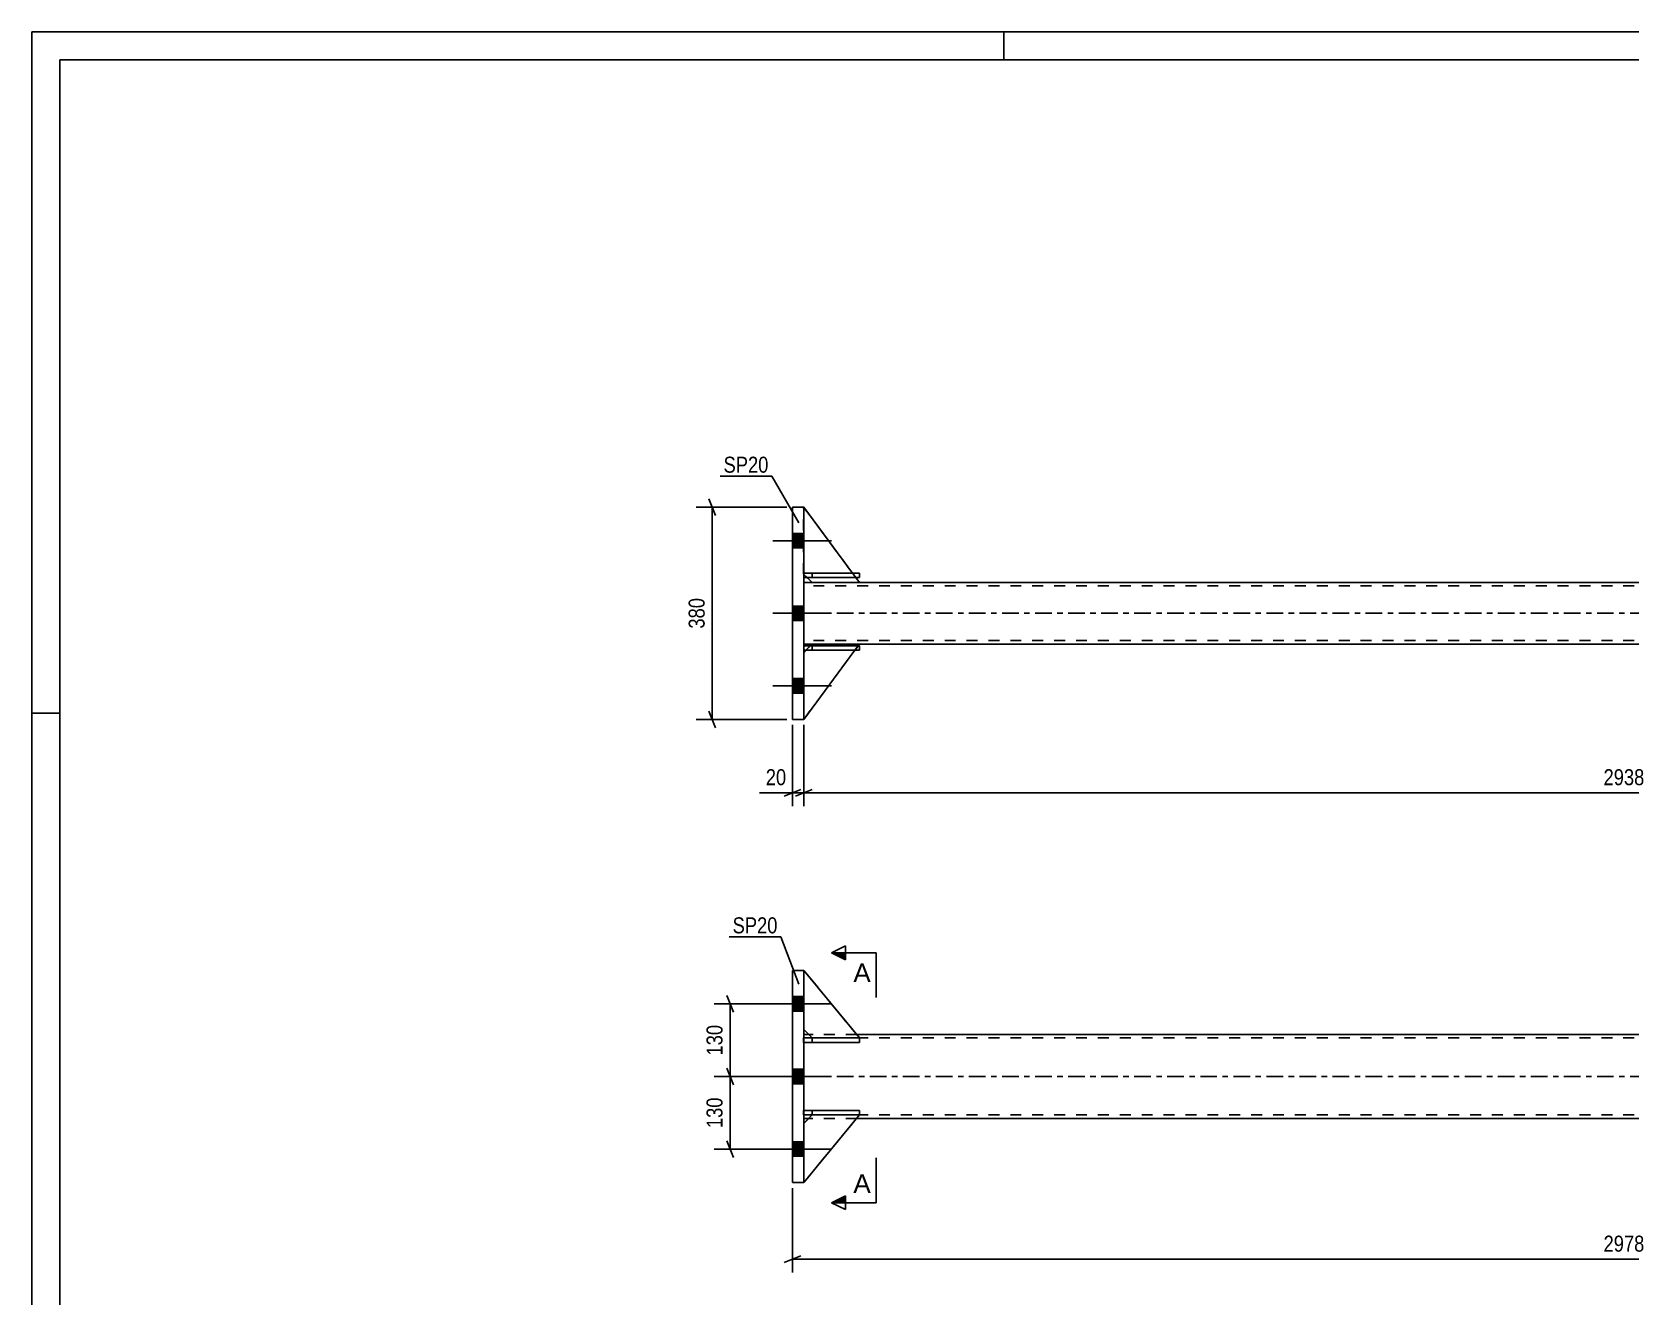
# Model space of a CAD drawing. Header units: millimetres. Extents: x 0 to 594, y 0 to 420.
# Drawn here: x 0 to 286.2, y 193.6 to 420 of the extents above; entities that cross this region are included whole.
import ezdxf

# ---------------------------------------------------------------- set-up
doc = ezdxf.new("R2010")
doc.units = ezdxf.units.MM
doc.linetypes.add('DXK_LINE_DOT2', pattern=[3.9198, 1.9599, -1.9599])
doc.linetypes.add('DXK_LINE_DOT3', pattern=[5.9187, 2.979, -0.9799, 0.9799, -0.9799])
doc.styles.add('Arial', font='ARIAL.TTF', dxfattribs={"height": 0.2})
doc.styles.add('Arial Narrow', font='ARIALN.TTF', dxfattribs={"height": 0.2})

# ---------------------------------------------------------------- blocks, each defined once
blk = doc.blocks.new('Unknown-580568863-1163')
at = {"color": 5, "linetype": 'Continuous'}
for p, q in [((594, 420), (0, 420)), ((0, 420), (0, 0)), ((174, 415), (174, 420)), ((589, 415), (5, 415)), ((5, 415), (5, 5)), ((5, 298), (0, 298))]:
    blk.add_line(p, q, dxfattribs=at)
blk = doc.blocks.new('Part-580568863-1848 - 1836')
at = {"color": 2, "linetype": 'Continuous'}
for p, q in [((138.19, 239.86), (148.18, 239.86)), ((138.19, 239.86), (138.19, 239.86)), ((138.19, 239.86), (138.19, 239.06)), ((148.18, 239.06), (138.19, 239.06)), ((138.19, 239.06), (138.19, 239.06)), ((148.18, 239.06), (148.18, 239.86))]:
    blk.add_line(p, q, dxfattribs=at)
at = {"color": 7, "linetype": 'DXK_LINE_DOT2'}
for p, q in [((138.19, 239.06), (138.19, 239.86)), ((139.68, 239.86), (138.19, 239.86)), ((139.68, 239.06), (138.19, 239.06)), ((148.18, 239.86), (139.68, 239.86)), ((139.68, 239.86), (139.68, 239.06)), ((139.68, 239.06), (148.18, 239.06))]:
    blk.add_line(p, q, dxfattribs=at)
blk = doc.blocks.new('Part-580568863-1904 - 1836')
at = {"color": 2, "linetype": 'Continuous'}
for p, q in [((148.19, 239.87), (138.19, 251.96)), ((139.69, 239.87), (138.19, 241.37)), ((139.69, 239.87), (139.69, 239.87)), ((139.69, 239.87), (148.19, 239.87)), ((148.19, 239.87), (148.19, 239.87))]:
    blk.add_line(p, q, dxfattribs=at)
at = {"color": 7, "linetype": 'DXK_LINE_DOT2'}
for p, q in [((138.19, 241.37), (138.19, 251.96)), ((138.19, 251.96), (148.19, 239.87)), ((139.69, 239.87), (138.19, 241.37)), ((148.19, 239.87), (139.69, 239.87))]:
    blk.add_line(p, q, dxfattribs=at)
blk = doc.blocks.new('Bolt-580568863-1841 - 1836')
at = {"linetype": 'Continuous'}
for points in [[(136.19, 247.26), (136.19, 244.66), (138.19, 244.66), (138.19, 247.26)], [(136.19, 247.26), (136.19, 244.66), (138.19, 244.66), (138.19, 247.26)], [(136.19, 247.26), (136.19, 244.66), (138.19, 244.66), (138.19, 247.26)], [(136.19, 234.26), (136.19, 231.66), (138.19, 231.66), (138.19, 234.26)], [(136.19, 234.26), (136.19, 231.66), (138.19, 231.66), (138.19, 234.26)], [(136.19, 221.26), (136.19, 218.66), (138.19, 218.66), (138.19, 221.26)], [(136.19, 221.26), (136.19, 218.66), (138.19, 218.66), (138.19, 221.26)], [(136.19, 221.26), (136.19, 218.66), (138.19, 218.66), (138.19, 221.26)]]:
    blk.add_hatch(color=1, dxfattribs=at).paths.add_polyline_path(points)
at = {"color": 1, "linetype": 'Continuous'}
for p, q in [((136.19, 247.26), (138.19, 247.26)), ((136.19, 247.26), (138.19, 247.26)), ((136.19, 247.26), (138.19, 247.26)), ((132.69, 245.96), (143.19, 245.96)), ((132.69, 245.96), (143.19, 245.96)), ((132.69, 245.96), (143.19, 245.96)), ((136.19, 244.66), (138.19, 244.66)), ((136.19, 244.66), (138.19, 244.66)), ((136.19, 244.66), (138.19, 244.66)), ((132.69, 232.96), (143.19, 232.96)), ((132.69, 232.96), (143.19, 232.96)), ((136.19, 234.26), (138.19, 234.26)), ((136.19, 234.26), (138.19, 234.26)), ((136.19, 231.66), (138.19, 231.66)), ((136.19, 231.66), (138.19, 231.66)), ((136.19, 221.26), (138.19, 221.26)), ((136.19, 221.26), (138.19, 221.26)), ((136.19, 221.26), (138.19, 221.26)), ((132.69, 219.96), (143.19, 219.96)), ((132.69, 219.96), (143.19, 219.96)), ((132.69, 219.96), (143.19, 219.96)), ((136.19, 218.66), (138.19, 218.66)), ((136.19, 218.66), (138.19, 218.66)), ((136.19, 218.66), (138.19, 218.66))]:
    blk.add_line(p, q, dxfattribs=at)
blk = doc.blocks.new('Part-580568863-1853 - 1836')
at = {"color": 2, "linetype": 'Continuous'}
for p, q in [((136.19, 213.96), (136.19, 251.96)), ((136.19, 251.96), (138.19, 251.96)), ((138.19, 251.96), (138.19, 213.96)), ((138.19, 213.96), (136.19, 213.96))]:
    blk.add_line(p, q, dxfattribs=at)
blk = doc.blocks.new('Part-580568863-1871 - 1836')
at = {"color": 7, "linetype": 'DXK_LINE_DOT2'}
for p, q in [((138.19, 241.37), (138.19, 251.96)), ((138.19, 251.96), (148.19, 239.87)), ((148.19, 239.87), (138.19, 251.96)), ((139.69, 239.87), (138.19, 241.37)), ((138.19, 241.37), (139.69, 239.87)), ((148.19, 239.87), (139.69, 239.87)), ((139.69, 239.87), (139.69, 239.87)), ((139.69, 239.87), (148.19, 239.87)), ((148.19, 239.87), (148.19, 239.87))]:
    blk.add_line(p, q, dxfattribs=at)
blk = doc.blocks.new('Part-580568863-1874 - 1836')
at = {"color": 2, "linetype": 'Continuous'}
for p, q in [((138.19, 213.96), (148.19, 226.07)), ((147.36, 226.07), (148.19, 226.07)), ((148.19, 226.07), (148.19, 226.07)), ((138.19, 224.57), (139.68, 226.06)), ((138.19, 213.96), (138.19, 213.96)), ((138.19, 213.96), (138.19, 213.96))]:
    blk.add_line(p, q, dxfattribs=at)
at = {"color": 7, "linetype": 'DXK_LINE_DOT2'}
for p, q in [((138.19, 224.57), (139.69, 226.07)), ((138.19, 213.96), (148.19, 226.07)), ((139.68, 226.06), (139.69, 226.07)), ((139.69, 226.07), (147.36, 226.07)), ((139.69, 226.07), (139.69, 226.07)), ((139.69, 226.07), (148.19, 226.07)), ((138.19, 213.96), (138.19, 224.57))]:
    blk.add_line(p, q, dxfattribs=at)
blk = doc.blocks.new('Part-580568863-1877 - 1836')
at = {"color": 7, "linetype": 'DXK_LINE_DOT2'}
for p, q in [((139.69, 226.07), (138.19, 224.57)), ((138.19, 213.96), (148.19, 226.07)), ((138.19, 224.57), (139.69, 226.07)), ((138.19, 213.96), (148.19, 226.07)), ((148.19, 226.07), (139.69, 226.07)), ((139.69, 226.07), (139.69, 226.07)), ((139.69, 226.07), (148.19, 226.07)), ((148.19, 226.07), (148.19, 226.07)), ((138.19, 224.57), (138.19, 213.96))]:
    blk.add_line(p, q, dxfattribs=at)
blk = doc.blocks.new('Part-580568863-1880 - 1836')
at = {"color": 2, "linetype": 'Continuous'}
for p, q in [((138.19, 226.86), (148.18, 226.86)), ((138.19, 226.86), (138.19, 226.86)), ((138.19, 226.86), (138.19, 226.06)), ((148.18, 226.06), (148.18, 226.86)), ((138.19, 226.06), (147.36, 226.06)), ((138.19, 226.06), (138.19, 226.06)), ((148.18, 226.06), (148.18, 226.06))]:
    blk.add_line(p, q, dxfattribs=at)
at = {"color": 7, "linetype": 'DXK_LINE_DOT2'}
for p, q in [((138.19, 226.06), (138.19, 226.86)), ((139.68, 226.86), (138.19, 226.86)), ((148.18, 226.86), (139.68, 226.86)), ((139.68, 226.86), (139.68, 226.06)), ((139.68, 226.06), (138.19, 226.06)), ((139.68, 226.06), (148.18, 226.06)), ((147.36, 226.06), (148.18, 226.06))]:
    blk.add_line(p, q, dxfattribs=at)
blk = doc.blocks.new('Part-580568863-1883 - 1836')
at = {"color": 7, "linetype": 'DXK_LINE_DOT2'}
for p, q in [((138.18, 239.86), (138.18, 239.06)), ((139.68, 239.86), (138.18, 239.86)), ((148.18, 239.86), (138.18, 239.86)), ((138.18, 239.06), (148.18, 239.06)), ((148.18, 239.06), (138.18, 239.06)), ((139.68, 239.06), (139.68, 239.86)), ((139.68, 239.86), (148.18, 239.86)), ((148.18, 239.86), (148.18, 239.06))]:
    blk.add_line(p, q, dxfattribs=at)
blk = doc.blocks.new('Part-580568863-1886 - 1836')
at = {"color": 7, "linetype": 'DXK_LINE_DOT2'}
for p, q in [((138.18, 226.06), (138.18, 226.86)), ((139.68, 226.86), (138.18, 226.86)), ((148.18, 226.86), (138.18, 226.86)), ((139.68, 226.06), (139.68, 226.86)), ((139.68, 226.86), (148.18, 226.86)), ((148.18, 226.06), (148.18, 226.86)), ((138.18, 226.06), (148.18, 226.06)), ((148.18, 226.06), (138.18, 226.06))]:
    blk.add_line(p, q, dxfattribs=at)
blk = doc.blocks.new('Part-580568863-1891 - 1836')
at = {"color": 2, "linetype": 'Continuous'}
for p, q in [((138.19, 240.46), (139.09, 240.46)), ((422.43, 240.46), (147.7, 240.46)), ((138.19, 225.46), (139.08, 225.46)), ((422.44, 225.46), (147.68, 225.46))]:
    blk.add_line(p, q, dxfattribs=at)
at = {"color": 7, "linetype": 'DXK_LINE_DOT2'}
for p, q in [((138.19, 240.46), (138.19, 225.46)), ((147.7, 240.46), (139.09, 240.46)), ((431.94, 239.86), (138.19, 239.86)), ((431.94, 226.06), (138.19, 226.06)), ((147.68, 225.46), (139.08, 225.46))]:
    blk.add_line(p, q, dxfattribs=at)
at = {"color": 7, "linetype": 'DXK_LINE_DOT3'}
blk.add_line((138.19, 232.96), (431.94, 232.96), dxfattribs=at)
blk = doc.blocks.new('Part-580568863-2050 - 2023')
at = {"color": 2, "linetype": 'Continuous'}
for p, q in [((138.19, 334.9), (136.19, 334.9)), ((136.19, 334.9), (136.19, 296.9)), ((138.19, 296.9), (138.19, 334.9)), ((136.19, 296.9), (138.19, 296.9))]:
    blk.add_line(p, q, dxfattribs=at)
blk = doc.blocks.new('Part-580568863-2029 - 2023')
at = {"color": 2, "linetype": 'Continuous'}
for p, q in [((138.19, 323.09), (138.19, 323.09)), ((138.19, 323.09), (148.19, 323.09)), ((138.19, 323.09), (138.19, 322.29)), ((138.19, 322.29), (148.19, 322.29)), ((148.19, 323.09), (148.19, 322.29))]:
    blk.add_line(p, q, dxfattribs=at)
at = {"color": 7, "linetype": 'DXK_LINE_DOT2'}
for p, q in [((139.69, 323.09), (138.19, 323.09)), ((138.19, 323.09), (138.19, 323.09)), ((138.19, 322.29), (139.69, 322.29)), ((138.19, 322.29), (138.19, 322.29)), ((148.19, 323.09), (139.69, 323.09)), ((139.69, 323.09), (139.69, 322.29)), ((139.69, 322.29), (148.19, 322.29))]:
    blk.add_line(p, q, dxfattribs=at)
blk = doc.blocks.new('Part-580568863-2030 - 2023')
at = {"color": 7, "linetype": 'DXK_LINE_DOT2'}
for p, q in [((138.19, 309.29), (138.19, 310.09)), ((138.19, 310.09), (139.69, 310.09)), ((147.95, 310.09), (138.19, 310.09)), ((139.69, 309.29), (138.19, 309.29)), ((138.19, 309.29), (138.19, 309.29)), ((138.19, 309.29), (148.19, 309.29)), ((139.69, 309.29), (139.69, 310.09)), ((139.69, 310.09), (148.19, 310.09)), ((148.19, 309.29), (139.69, 309.29)), ((148.19, 309.29), (148.19, 310.09))]:
    blk.add_line(p, q, dxfattribs=at)
blk = doc.blocks.new('Part-580568863-2031 - 2023')
at = {"color": 7, "linetype": 'DXK_LINE_DOT2'}
for p, q in [((138.19, 322.29), (138.19, 323.09)), ((138.19, 323.09), (139.69, 323.09)), ((138.19, 323.09), (148.19, 323.09)), ((139.69, 322.29), (138.19, 322.29)), ((138.19, 322.29), (138.19, 322.29)), ((138.19, 322.29), (148.19, 322.29)), ((139.69, 322.29), (139.69, 323.09)), ((139.69, 323.09), (148.19, 323.09)), ((148.19, 322.29), (139.69, 322.29)), ((148.19, 322.29), (148.19, 323.09))]:
    blk.add_line(p, q, dxfattribs=at)
blk = doc.blocks.new('Part-580568863-2032 - 2023')
at = {"color": 7, "linetype": 'DXK_LINE_DOT2'}
for p, q in [((138.19, 296.9), (148.18, 310.4)), ((139.68, 310.4), (138.19, 308.9)), ((139.68, 310.4), (138.19, 308.9)), ((148.18, 310.4), (139.68, 310.4)), ((139.68, 310.4), (139.68, 310.4)), ((148.18, 310.4), (139.68, 310.4)), ((138.19, 308.9), (138.19, 308.9)), ((138.19, 308.9), (138.19, 296.9))]:
    blk.add_line(p, q, dxfattribs=at)
blk = doc.blocks.new('Part-580568863-2033 - 2023')
at = {"color": 7, "linetype": 'DXK_LINE_DOT2'}
for p, q in [((138.18, 334.9), (138.19, 334.9)), ((138.18, 322.9), (138.18, 334.9)), ((138.18, 334.9), (138.19, 334.9)), ((138.8, 322.29), (138.18, 322.9)), ((146.94, 323.09), (147.53, 322.29))]:
    blk.add_line(p, q, dxfattribs=at)
at = {"color": 2, "linetype": 'Continuous'}
for p, q in [((138.19, 334.9), (146.94, 323.09)), ((138.8, 322.29), (139.68, 321.4)), ((139.68, 321.4), (148.18, 321.4)), ((147.53, 322.29), (148.18, 321.4))]:
    blk.add_line(p, q, dxfattribs=at)
blk = doc.blocks.new('Part-580568863-2034 - 2023')
at = {"color": 7, "linetype": 'DXK_LINE_DOT2'}
for p, q in [((138.18, 334.9), (148.18, 321.4)), ((138.18, 322.9), (138.18, 334.9)), ((139.68, 321.4), (138.18, 322.9)), ((148.18, 321.4), (139.68, 321.4))]:
    blk.add_line(p, q, dxfattribs=at)
blk = doc.blocks.new('Part-580568863-2039 - 2023')
at = {"color": 2, "linetype": 'Continuous'}
for p, q in [((138.19, 321.4), (139.69, 321.4)), ((421.94, 321.4), (148.19, 321.4)), ((138.19, 310.4), (139.69, 310.4)), ((421.94, 310.4), (148.19, 310.4))]:
    blk.add_line(p, q, dxfattribs=at)
at = {"color": 7, "linetype": 'DXK_LINE_DOT2'}
for p, q in [((138.19, 321.4), (138.19, 310.4)), ((431.94, 320.8), (138.19, 320.8)), ((148.19, 321.4), (139.69, 321.4)), ((431.94, 311), (138.19, 311)), ((148.19, 310.4), (139.69, 310.4))]:
    blk.add_line(p, q, dxfattribs=at)
at = {"color": 7, "linetype": 'DXK_LINE_DOT3'}
blk.add_line((138.19, 315.9), (431.94, 315.9), dxfattribs=at)
blk = doc.blocks.new('Part-580568863-2051 - 2023')
at = {"color": 7, "linetype": 'DXK_LINE_DOT2'}
for p, q in [((139.68, 310.4), (138.19, 308.9)), ((138.57, 309.29), (139.37, 310.09)), ((139.68, 310.4), (148.18, 310.4)), ((147.36, 309.29), (147.95, 310.09)), ((138.19, 308.9), (138.19, 308.9)), ((138.19, 296.9), (138.19, 308.9)), ((138.19, 296.9), (138.19, 296.9)), ((138.19, 296.9), (138.19, 296.9))]:
    blk.add_line(p, q, dxfattribs=at)
at = {"color": 2, "linetype": 'Continuous'}
for p, q in [((138.19, 296.9), (147.36, 309.29)), ((138.19, 308.9), (138.57, 309.29)), ((139.37, 310.09), (139.68, 310.4)), ((139.68, 310.4), (148.18, 310.4)), ((139.68, 310.4), (139.68, 310.4)), ((148.18, 310.4), (147.95, 310.09))]:
    blk.add_line(p, q, dxfattribs=at)
blk = doc.blocks.new('Bolt-580568863-2054 - 2023')
at = {"linetype": 'Continuous'}
for points in [[(138.19, 327.6), (138.19, 330.2), (136.19, 330.2), (136.19, 327.6)], [(138.19, 327.6), (138.19, 330.2), (136.19, 330.2), (136.19, 327.6)], [(138.19, 327.6), (138.19, 330.2), (136.19, 330.2), (136.19, 327.6)], [(138.19, 314.6), (138.19, 317.2), (136.19, 317.2), (136.19, 314.6)], [(138.19, 314.6), (138.19, 317.2), (136.19, 317.2), (136.19, 314.6)], [(138.19, 301.6), (138.19, 304.2), (136.19, 304.2), (136.19, 301.6)], [(138.19, 301.6), (138.19, 304.2), (136.19, 304.2), (136.19, 301.6)], [(138.19, 301.6), (138.19, 304.2), (136.19, 304.2), (136.19, 301.6)]]:
    blk.add_hatch(color=1, dxfattribs=at).paths.add_polyline_path(points)
at = {"color": 1, "linetype": 'Continuous'}
for p, q in [((136.19, 330.2), (138.19, 330.2)), ((136.19, 330.2), (138.19, 330.2)), ((136.19, 330.2), (138.19, 330.2)), ((132.69, 328.9), (143.19, 328.9)), ((132.69, 328.9), (143.19, 328.9)), ((132.69, 328.9), (143.19, 328.9)), ((136.19, 327.6), (138.19, 327.6)), ((136.19, 327.6), (138.19, 327.6)), ((136.19, 327.6), (138.19, 327.6)), ((132.69, 315.9), (143.19, 315.9)), ((132.69, 315.9), (143.19, 315.9)), ((136.19, 317.2), (138.19, 317.2)), ((136.19, 317.2), (138.19, 317.2)), ((136.19, 314.6), (138.19, 314.6)), ((136.19, 314.6), (138.19, 314.6)), ((136.19, 304.2), (138.19, 304.2)), ((136.19, 304.2), (138.19, 304.2)), ((136.19, 304.2), (138.19, 304.2)), ((132.69, 302.9), (143.19, 302.9)), ((132.69, 302.9), (143.19, 302.9)), ((132.69, 302.9), (143.19, 302.9)), ((136.19, 301.6), (138.19, 301.6)), ((136.19, 301.6), (138.19, 301.6)), ((136.19, 301.6), (138.19, 301.6))]:
    blk.add_line(p, q, dxfattribs=at)
blk = doc.blocks.new('Part-580568863-2063 - 2023')
at = {"color": 2, "linetype": 'Continuous'}
for p, q in [((138.19, 310.09), (138.19, 310.09)), ((138.19, 310.09), (148.19, 310.09)), ((138.19, 309.29), (138.19, 310.09)), ((138.19, 309.29), (148.19, 309.29)), ((148.19, 310.09), (148.19, 309.29))]:
    blk.add_line(p, q, dxfattribs=at)
at = {"color": 7, "linetype": 'DXK_LINE_DOT2'}
for p, q in [((139.69, 310.09), (138.19, 310.09)), ((138.19, 310.09), (138.19, 310.09)), ((138.19, 309.29), (138.19, 309.29)), ((138.19, 309.29), (139.69, 309.29)), ((138.19, 309.29), (138.19, 309.29)), ((148.19, 310.09), (139.69, 310.09)), ((139.69, 310.09), (139.69, 309.29)), ((139.69, 309.29), (148.19, 309.29))]:
    blk.add_line(p, q, dxfattribs=at)
blk = doc.blocks.new('StraightDimension-580568863-1940 - 1836')
at = {"color": 7, "linetype": 'Continuous'}
for p, q in [((135.19, 232.96), (122.15, 232.96)), ((125.6, 231.46), (124.4, 234.46)), ((125, 219.96), (125, 232.96)), ((124.4, 221.46), (125.6, 218.46)), ((135.19, 219.96), (122.15, 219.96))]:
    blk.add_line(p, q, dxfattribs=at)
at = {"color": 0}
blk.add_wipeout([(124.25, 229.8), (120.05, 229.8), (120.05, 223.12), (124.25, 223.12)], dxfattribs=at)
at = {"color": 3, "style": 'Arial Narrow'}
blk.add_text('130', height=2.863, rotation=90.0002, dxfattribs=at).set_placement((123.65, 223.72))
blk = doc.blocks.new('StraightDimension-580568863-1953 - 1836')
at = {"color": 7, "linetype": 'Continuous'}
for p, q in [((125.6, 244.46), (124.4, 247.46)), ((135.19, 245.96), (122.15, 245.96)), ((125, 232.96), (125, 245.96)), ((135.19, 232.96), (122.15, 232.96)), ((124.4, 234.46), (125.6, 231.46))]:
    blk.add_line(p, q, dxfattribs=at)
at = {"color": 0}
blk.add_wipeout([(124.25, 242.8), (120.05, 242.8), (120.05, 236.12), (124.25, 236.12)], dxfattribs=at)
at = {"color": 3, "style": 'Arial Narrow'}
blk.add_text('130', height=2.863, rotation=90.0002, dxfattribs=at).set_placement((123.65, 236.72))
blk = doc.blocks.new('StraightDimension-580568863-1967 - 1836')
at = {"color": 7, "linetype": 'Continuous'}
for p, q in [((136.19, 212.96), (136.19, 197.84)), ((137.69, 200.84), (134.69, 199.64)), ((136.19, 200.24), (433.94, 200.24))]:
    blk.add_line(p, q, dxfattribs=at)
at = {"color": 0}
blk.add_wipeout([(289.32, 200.99), (289.32, 205.19), (280.81, 205.19), (280.81, 200.99)], dxfattribs=at)
at = {"color": 3, "style": 'Arial Narrow'}
blk.add_text('2978', height=2.863, dxfattribs=at).set_placement((281.41, 201.59))
blk = doc.blocks.new('StraightDimension-580568863-2066 - 2023')
at = {"color": 7, "linetype": 'Continuous'}
for p, q in [((135.19, 334.9), (118.95, 334.9)), ((122.4, 333.4), (121.2, 336.4)), ((121.8, 296.9), (121.8, 334.9)), ((121.2, 298.4), (122.4, 295.4)), ((135.19, 296.9), (118.95, 296.9))]:
    blk.add_line(p, q, dxfattribs=at)
at = {"color": 0}
blk.add_wipeout([(121.05, 319.25), (116.85, 319.25), (116.85, 312.56), (121.05, 312.56)], dxfattribs=at)
at = {"color": 3, "style": 'Arial Narrow'}
blk.add_text('380', height=2.863, rotation=90.0002, dxfattribs=at).set_placement((120.45, 313.16))
blk = doc.blocks.new('StraightDimension-580568863-2077 - 2023')
at = {"color": 7, "linetype": 'Continuous'}
for p, q in [((136.19, 295.9), (136.19, 281.37)), ((138.19, 295.9), (138.19, 281.37)), ((134.69, 283.17), (137.69, 284.37)), ((136.19, 283.77), (138.19, 283.77)), ((139.69, 284.37), (136.69, 283.17))]:
    blk.add_line(p, q, dxfattribs=at)
at = {"color": 0}
blk.add_wipeout([(135.66, 284.52), (135.66, 288.72), (130.8, 288.72), (130.8, 284.52)], dxfattribs=at)
at = {"color": 7, "linetype": 'Continuous'}
blk.add_line((136.19, 283.77), (130.28, 283.77), dxfattribs=at)
blk.add_line((136.19, 283.77), (130.28, 283.77), dxfattribs=at)
at = {"color": 3, "style": 'Arial Narrow'}
blk.add_text('20', height=2.863, dxfattribs=at).set_placement((131.4, 285.12))
blk = doc.blocks.new('StraightDimension-580568863-2093 - 2023')
at = {"color": 7, "linetype": 'Continuous'}
for p, q in [((138.19, 295.9), (138.19, 281.37)), ((139.69, 284.37), (136.69, 283.17)), ((138.19, 283.77), (431.94, 283.77))]:
    blk.add_line(p, q, dxfattribs=at)
at = {"color": 0}
blk.add_wipeout([(289.32, 284.52), (289.32, 288.72), (280.81, 288.72), (280.81, 284.52)], dxfattribs=at)
at = {"color": 3, "style": 'Arial Narrow'}
blk.add_text('2938', height=2.863, dxfattribs=at).set_placement((281.41, 285.12))
blk = doc.blocks.new('Mark-580568863-1849 - 1836')
at = {"color": 0}
blk.add_wipeout([(133.5, 258.59), (133.5, 261.59), (125.46, 261.59), (125.46, 258.59)], dxfattribs=at)
blk.add_wipeout([(133.5, 258.59), (133.5, 261.59), (125.46, 261.59), (125.46, 258.59)], dxfattribs=at)
at = {"color": 30, "linetype": 'Continuous'}
for p in [(124.86, 257.99), (137.32, 249.51)]:
    blk.add_line(p, (134.1, 257.99), dxfattribs=at)
at = {"color": 3, "style": 'Arial Narrow'}
blk.add_text('SP20', height=2.863, dxfattribs=at).set_placement((125.46, 258.59))
blk = doc.blocks.new('SectionMark-580568863-1998 - 1836')
at = {"color": 6, "linetype": 'Continuous'}
for p, q in [((143.19, 255.1), (145.69, 256.35)), ((151.19, 255.1), (143.19, 255.1)), ((151.19, 210.36), (143.19, 210.36)), ((145.69, 209.11), (143.19, 210.36))]:
    blk.add_line(p, q, dxfattribs=at)
at = {"color": 0, "linetype": 'Continuous'}
for points in [[(150.19, 249.85), (150.19, 253.35), (147.08, 253.35), (147.08, 249.85)], [(150.19, 212.11), (150.19, 215.61), (147.08, 215.61), (147.08, 212.11)]]:
    blk.add_wipeout(points, dxfattribs=at)
at = {"linetype": 'Continuous'}
for points in [[(145.69, 255.1), (145.69, 253.85), (143.19, 255.1)], [(145.69, 211.61), (145.69, 210.36), (143.19, 210.36)]]:
    blk.add_hatch(color=6, dxfattribs=at).paths.add_polyline_path(points)
at = {"color": 6, "linetype": 'Continuous'}
for p, q in [((143.19, 255.1), (145.69, 253.85)), ((145.69, 253.85), (145.69, 256.35)), ((151.19, 255.1), (151.19, 247.1)), ((151.19, 210.36), (151.19, 218.36)), ((143.19, 210.36), (145.69, 211.61)), ((145.69, 211.61), (145.69, 209.11))]:
    blk.add_line(p, q, dxfattribs=at)
at = {"color": 3, "linetype": 'Continuous', "style": 'Arial'}
for p in [(147.08, 249.85), (147.08, 212.11)]:
    blk.add_text('A', height=3.34, dxfattribs=at).set_placement(p)
blk = doc.blocks.new('Mark-580568863-2046 - 2023')
at = {"color": 0}
blk.add_wipeout([(131.88, 341.08), (131.88, 344.08), (123.84, 344.08), (123.84, 341.08)], dxfattribs=at)
blk.add_wipeout([(131.88, 341.08), (131.88, 344.08), (123.84, 344.08), (123.84, 341.08)], dxfattribs=at)
at = {"color": 30, "linetype": 'Continuous'}
for p in [(123.24, 340.48), (137.32, 332.12)]:
    blk.add_line(p, (132.48, 340.48), dxfattribs=at)
at = {"color": 3, "style": 'Arial Narrow'}
blk.add_text('SP20', height=2.863, dxfattribs=at).set_placement((123.84, 341.08))

msp = doc.modelspace()

# ---------------------------------------------------------------- block references
for name in ['Unknown-580568863-1163', 'Part-580568863-2050 - 2023', 'Part-580568863-2033 - 2023', 'Part-580568863-2034 - 2023', 'Bolt-580568863-2054 - 2023', 'Part-580568863-2029 - 2023', 'Part-580568863-2031 - 2023', 'Part-580568863-2039 - 2023', 'Part-580568863-2032 - 2023', 'Part-580568863-2051 - 2023', 'Part-580568863-2030 - 2023', 'Part-580568863-2063 - 2023', 'Part-580568863-1853 - 1836', 'Part-580568863-1904 - 1836', 'Part-580568863-1871 - 1836', 'Bolt-580568863-1841 - 1836', 'Part-580568863-1891 - 1836', 'Part-580568863-1883 - 1836', 'Part-580568863-1848 - 1836', 'Part-580568863-1886 - 1836', 'Part-580568863-1880 - 1836', 'Part-580568863-1874 - 1836', 'Part-580568863-1877 - 1836']:
    msp.add_blockref(name, (0, 0))

# ---------------------------------------------------------------- next in the draw order: block references
for name in ['StraightDimension-580568863-2066 - 2023', 'Mark-580568863-1849 - 1836', 'StraightDimension-580568863-1940 - 1836', 'StraightDimension-580568863-1967 - 1836']:
    msp.add_blockref(name, (0, 0))

# ---------------------------------------------------------------- next in the draw order: block references
for name in ['Mark-580568863-2046 - 2023', 'StraightDimension-580568863-2077 - 2023', 'SectionMark-580568863-1998 - 1836', 'StraightDimension-580568863-1953 - 1836']:
    msp.add_blockref(name, (0, 0))

# ---------------------------------------------------------------- next in the draw order: block references
msp.add_blockref('StraightDimension-580568863-2093 - 2023', (0, 0))

doc.saveas('drawing.dxf')
